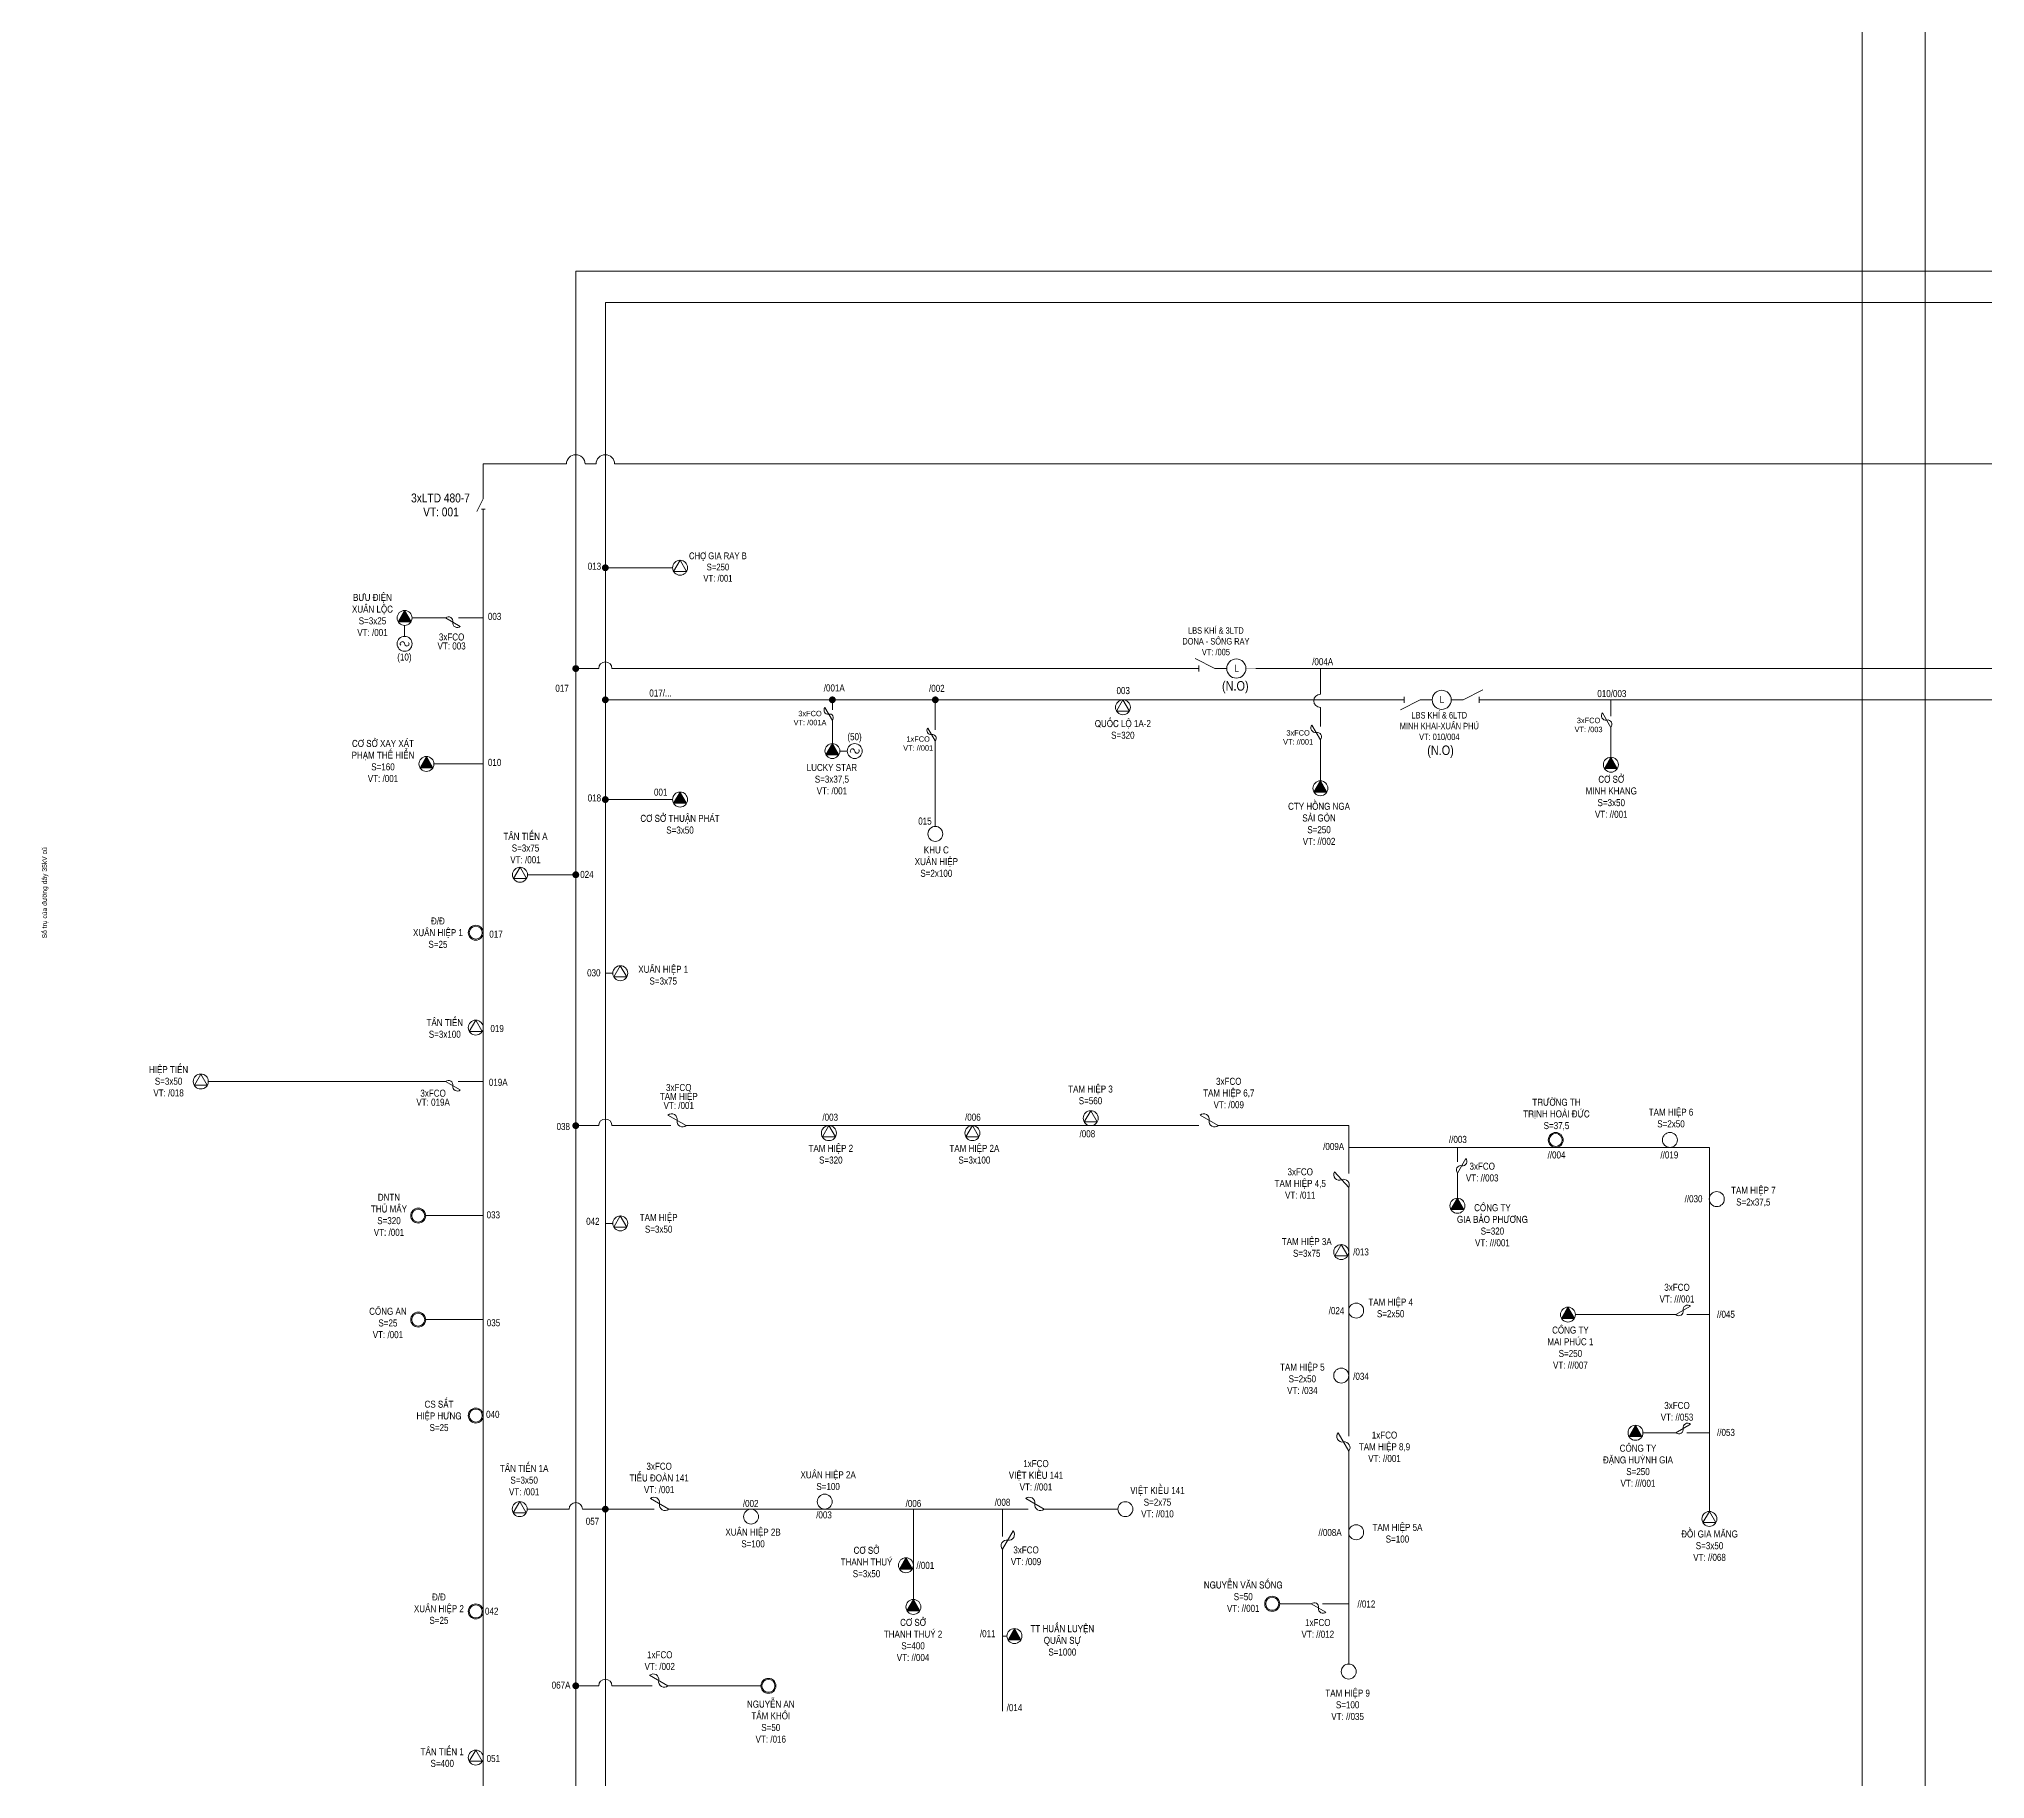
# Model space of a CAD drawing. Header units: inches. Extents: x 3694 to 9715, y -885 to 919.
# Drawn here: x 6158 to 6742, y 3 to 526 of the extents above; entities that cross this region are included whole.
import ezdxf
from ezdxf.enums import TextEntityAlignment as Align

# ---------------------------------------------------------------- set-up
doc = ezdxf.new("R2010")
doc.units = ezdxf.units.IN
doc.header["$LTSCALE"] = 0.2
doc.header["$MEASUREMENT"] = 0
doc.layers.get('0').update_dxf_attribs({"lineweight": 5})
for name, color, linetype, lineweight in [('Day 22kV', 1, 'Continuous', 13), ('Khung', 7, 'Continuous', 13), ('TBA', 5, 'Continuous', 9), ('Text', 7, 'Continuous', 9), ('Thiet bi', 3, 'Continuous', 9), ('Tuyen 475', 6, 'Continuous', 13), ('Tuyen 477', 5, 'Continuous', 13), ('Tuyen 480', 1, 'Continuous', 13)]:
    doc.layers.add(name, color=color, linetype=linetype, lineweight=lineweight)
doc.styles.add('V-H-C', font='VHELVCN_0.TTF')
doc.styles.add('V-H-C-B', font='VHELVCB_0.TTF')

# ---------------------------------------------------------------- blocks, each defined once
blk = doc.blocks.new('TBA 3P')
at = {"color": 0}
blk.add_lwpolyline([(0, 1.6, 0, 1.39, 0), (0, 0.4, 0, 0, 0)], format="xyseb", dxfattribs=at)
blk.add_lwpolyline([(-0.69, 0.4), (0.69, 0.4), (0, 1.6)], close=True, dxfattribs=at)
blk.add_circle((0, 0.8), 0.8, dxfattribs=at)
blk = doc.blocks.new('FCO')
at = {"color": 0}
blk.add_lwpolyline([(0, 0, 0.707499), (0.8, 0.8, -0.707499), (1.6, 1.6, -5.301682)], format="xyb", dxfattribs=at)
blk.add_lwpolyline([(0, 0), (1.6, 1.6)], dxfattribs=at)
blk = doc.blocks.new('ALTD')
at = {"color": 0}
for points in [[(3.38, 1.08), (1.27, 0), (0, 0)], [(2.99, 0.31), (2.99, -0.31)], [(2.99, 0), (4.73, 0)]]:
    blk.add_lwpolyline(points, dxfattribs=at)
blk = doc.blocks.new('TBA 1P')
at = {"color": 0}
blk.add_circle((0, 0.8), 0.8, dxfattribs=at)

msp = doc.modelspace()

# ---------------------------------------------------------------- linework, layer by layer
at = {"layer": 'Day 22kV'}
msp.add_line((6447.08, 46.35), (6448.42, 46.35), dxfattribs=at)
for points in [[(6267.43, 350.03), (6267.43, 346.76), (6267.43, 346.76)], [(6523.14, 337.08), (6855.18, 337.08), (6855.18, 289.86), (6855.18, 289.86)], [(6844.05, 327.68), (6595.2, 327.68)], [(6629.86, 327.68), (6629.86, 322.74)], [(6629.86, 319.41), (6629.86, 310.44)], [(6542.6, 315.69), (6542.6, 303.34)]]:
    msp.add_lwpolyline(points, dxfattribs=at)
msp.add_lwpolyline([(6542.6, 337.08), (6542.6, 329.38, 1), (6542.6, 325.38), (6542.6, 319.64)], format="xyb", dxfattribs=at)
at = {"layer": 'Khung'}
for points in [[(3694.32, 918.53), (3694.32, -841.47), (6724.32, -841.47), (6724.32, 918.53)], [(3713.26, 899.59), (3713.26, -822.54), (6705.39, -822.54), (6705.39, 899.59)]]:
    msp.add_lwpolyline(points, close=True, dxfattribs=at)
at = {"layer": 'TBA'}
for points in [[(6350.2, 369.6), (6348.26, 366.23), (6352.15, 366.23)], [(6483.27, 327.68), (6481.32, 324.31), (6485.21, 324.31)], [(6332.24, 247.78), (6330.29, 244.41), (6334.18, 244.41)], [(6332.24, 172.6), (6330.29, 169.23), (6334.18, 169.23)], [(6302.01, 86.74), (6300.06, 83.36), (6303.96, 83.36)]]:
    msp.add_lwpolyline(points, close=True, dxfattribs=at)
at = {"layer": 'TBA', "color": 6}
for points in [[(6302.1, 277.36), (6300.15, 273.99), (6304.04, 273.99)], [(6394.91, 199.72), (6392.97, 196.35), (6396.86, 196.35)], [(6438.03, 199.72), (6436.08, 196.35), (6439.98, 196.35)], [(6473.57, 204.21), (6471.62, 200.84), (6475.52, 200.84)], [(6548.84, 163.98), (6546.9, 160.61), (6550.79, 160.61)], [(6659.45, 83.81), (6657.5, 80.44), (6661.39, 80.44)]]:
    msp.add_lwpolyline(points, close=True, dxfattribs=at)
at = {"layer": 'TBA', "color": 1}
for points, elevation in [([(6288.81, 231.41), (6286.86, 228.04), (6290.76, 228.04)], -0.09), ([(6288.81, 12.09), (6286.86, 8.72), (6290.76, 8.72)], -0.19)]:
    msp.add_lwpolyline(points, close=True, dxfattribs=dict(at, elevation=elevation))
msp.add_lwpolyline([(6206.19, 215.24), (6204.25, 211.87), (6208.14, 211.87)], close=True, dxfattribs=at)
at = {"layer": 'TBA', "ltscale": 2}
for centre in [(6350.2, 367.36), (6483.27, 325.43), (6332.24, 245.53), (6332.24, 170.36), (6302.01, 84.49)]:
    msp.add_circle(centre, 2.25, dxfattribs=at)
at = {"layer": 'TBA', "color": 6, "ltscale": 2}
for centre in [(6302.1, 275.11), (6394.91, 197.47), (6438.03, 197.47), (6473.57, 201.97), (6548.84, 161.74), (6659.45, 81.56)]:
    msp.add_circle(centre, 2.25, dxfattribs=at)
at = {"layer": 'TBA', "color": 1}
for centre, radius in [((6288.81, 257.71, -0.09), 2.25), ((6288.81, 257.71, -0.09), 1.95), ((6271.52, 172.68, -0.08), 2.25), ((6271.52, 172.68, -0.08), 1.95), ((6271.52, 141.43, -0.05), 2.25), ((6271.52, 141.43, -0.05), 1.95), ((6288.81, 112.61, -0.15), 2.25), ((6288.81, 112.61, -0.15), 1.95), ((6288.81, 53.76, -0.17), 2.25), ((6288.81, 53.76, -0.17), 1.95)]:
    msp.add_circle(centre, radius, dxfattribs=at)
at = {"layer": 'TBA', "color": 1, "ltscale": 2}
for centre in [(6288.81, 229.17, -0.09), (6206.19, 212.99), (6288.81, 9.84, -0.19)]:
    msp.add_circle(centre, 2.25, dxfattribs=at)
at = {"layer": 'TBA', "color": 6}
for centre, radius in [((6613.3, 195.43), 2.25), ((6613.3, 195.43), 1.95), ((6528.11, 56.05), 2.25), ((6528.11, 56.05), 1.95), ((6376.74, 31.4), 2.25), ((6376.74, 31.4), 1.95)]:
    msp.add_circle(centre, radius, dxfattribs=at)
at = {"layer": 'Thiet bi', "color": 5}
msp.add_line((6400.43, 312.3), (6398.2, 312.3), dxfattribs=at)
at = {"layer": 'Thiet bi', "elevation": -1}
for points in [[(6511.52, 337.08, 0.1, 0.1, 0), (6514.46, 337.08, 0.5, 0.5, 0)], [(6520.2, 337.08, 0.1, 0.1, 0), (6523.14, 337.08, 0.5, 0.5, 0)]]:
    msp.add_lwpolyline(points, format="xyseb", dxfattribs=at)
at = {"layer": 'Thiet bi'}
for points in [[(6573.23, 327.68, 0.1, 0.1, 0), (6576.17, 327.68, 0.5, 0.5, 0)], [(6581.92, 327.68, 0.1, 0.1, 0), (6584.86, 327.68, 0.5, 0.5, 0)]]:
    msp.add_lwpolyline(points, format="xyseb", dxfattribs=at)
at = {"layer": 'Thiet bi', "lineweight": 20, "ltscale": 10}
for centre in [(6517.33, 337.08), (6579.04, 327.68, 1)]:
    msp.add_circle(centre, 2.87, dxfattribs=at)
at = {"layer": 'Thiet bi', "color": 1}
for centre, start, end in [((6266.77, 344.51), 360, 218.66212), ((6268.1, 344.51), 180, 38.66212)]:
    msp.add_arc(centre, 0.669, start, end, dxfattribs=at)
at = {"layer": 'Thiet bi', "color": 5}
for centre, start, end in [((6402.01, 312.3), 360, 218.66212), ((6403.35, 312.3), 180, 38.66212)]:
    msp.add_arc(centre, 0.669, start, end, dxfattribs=at)
at = {"layer": 'Tuyen 475'}
msp.add_line((6551.09, 106.46), (6551.09, 124.63), dxfattribs=at)
at = {"layer": 'Tuyen 475', "elevation": -0.64}
msp.add_lwpolyline([(6318.86, -99.75), (6318.86, 456.49), (6823.01, 456.49)], dxfattribs=at)
at = {"layer": 'Tuyen 475', "const_width": 1.01}
for points in [[(6318.86, 337.6, 1), (6318.86, 336.55, 1), (6318.86, 337.6, 2.414214)], [(6318.86, 275.64, 1), (6318.86, 274.59, 1), (6318.86, 275.64, 2.414214)], [(6318.86, 200.24, 1), (6318.86, 199.2, 1), (6318.86, 200.24, 2.414214)], [(6318.86, 31.92, 1), (6318.86, 30.88, 1), (6318.86, 31.92, 2.414214)]]:
    msp.add_lwpolyline(points, format="xyb", dxfattribs=at)
at = {"layer": 'Tuyen 475'}
for points in [[(6501.18, 337.08), (6329.74, 337.08, 1), (6325.74, 337.08), (6318.86, 337.08)], [(6347.4, 199.72), (6329.74, 199.72, 1), (6325.74, 199.72), (6318.86, 199.72)], [(6341.77, 31.4), (6329.74, 31.4, 1), (6325.74, 31.4), (6318.86, 31.4)]]:
    msp.add_lwpolyline(points, format="xyb", dxfattribs=at)
for points in [[(6318.86, 275.11), (6304.34, 275.11)], [(6352.05, 199.72), (6432.01, 199.72)], [(6432.01, 199.72), (6506.1, 199.72)], [(6511.92, 199.72), (6551.09, 199.72), (6551.09, 185.33)], [(6511.92, 199.72), (6520.46, 199.72)], [(6551.09, 193.18), (6659.45, 193.18), (6659.45, 83.81)], [(6583.76, 188.82), (6583.76, 193.18)], [(6583.76, 177.9), (6583.76, 185.49)], [(6551.09, 181.13), (6551.09, 124.63)], [(6619.21, 142.94), (6649.39, 142.94)], [(6652.72, 142.94), (6659.45, 142.94)], [(6639.5, 107.44), (6649.39, 107.44)], [(6652.72, 107.44), (6659.45, 107.44)], [(6551.09, 101.92), (6551.09, 37.95)], [(6530.36, 56.05), (6539.84, 56.05)], [(6543.18, 56.05), (6551.09, 56.05)], [(6346.53, 31.4), (6374.5, 31.4), (6374.5, 31.4)]]:
    msp.add_lwpolyline(points, dxfattribs=at)
at = {"layer": 'Tuyen 477'}
for p, q in [((6347.95, 367.36), (6327.74, 367.36)), ((6562.89, 327.68), (6327.74, 327.68)), ((6426.89, 315.33), (6426.89, 289.64)), ((6347.95, 297.72), (6327.74, 297.72)), ((6327.74, 245.53), (6329.99, 245.53)), ((6327.74, 170.36), (6329.99, 170.36))]:
    msp.add_line(p, q, dxfattribs=at)
for points in [[(6823.01, 447.09), (6327.74, 447.09), (6327.74, -144.43)], [(6395.95, 327.68), (6395.95, 324.63)], [(6426.89, 327.68), (6426.89, 318.62)], [(6395.95, 321.48), (6395.95, 314.55)], [(6342.46, 84.49), (6327.74, 84.49)], [(6346.77, 84.49), (6454.79, 84.49)], [(6420.3, 84.49), (6420.3, 57.35)], [(6447.08, 84.49), (6447.08, 76.28)], [(6459.56, 84.49), (6481.73, 84.49), (6481.73, 84.49)], [(6447.08, 72.42), (6447.08, 23.75)]]:
    msp.add_lwpolyline(points, dxfattribs=at)
at = {"layer": 'Tuyen 477', "const_width": 1.01}
for points in [[(6327.74, 367.88, 1), (6327.74, 366.83, 1), (6327.74, 367.88, 2.414214)], [(6327.74, 328.2, 1), (6327.74, 327.16, 1), (6327.74, 328.2, 2.414214)], [(6395.95, 328.2, 1), (6395.95, 327.16, 1), (6395.95, 328.2, 2.414214)], [(6426.89, 328.2, 1), (6426.89, 327.16, 1), (6426.89, 328.2, 2.414214)], [(6327.74, 298.24, 1), (6327.74, 297.19, 1), (6327.74, 298.24, 2.414214)], [(6327.74, 85.01, 1), (6327.74, 83.97, 1), (6327.74, 85.01, 2.414214)]]:
    msp.add_lwpolyline(points, format="xyb", dxfattribs=at)
at = {"layer": 'Tuyen 477'}
msp.add_lwpolyline([(6327.74, 84.49), (6320.86, 84.49, 1), (6316.86, 84.49), (6304.26, 84.49)], format="xyb", dxfattribs=at)
at = {"layer": 'Tuyen 480'}
for p, q in [((6291.06, 381.85), (6291.06, -119.54, -0.31)), ((6269.68, 352.28), (6279.73, 352.28, -0.05)), ((6283.6, 352.28, -0.06), (6291.06, 352.28, -0.08)), ((6276.24, 308.4, -0.06), (6291.06, 308.4, -0.08)), ((6273.77, 172.68, -0.08), (6291.06, 172.68, -0.16)), ((6273.77, 141.43, -0.1), (6291.06, 141.43, -0.18))]:
    msp.add_line(p, q, dxfattribs=at)
at = {"layer": 'Tuyen 480', "ltscale": 50}
for points in [[(7054.94, 517.12), (7054.94, 459.29, 1), (7054.94, 453.69), (7054.94, 449.89, 1), (7054.94, 444.29), (7054.94, 426.77, 1), (7054.94, 421.17), (7054.94, 417.37, 1), (7054.94, 411.77), (7054.94, 398.54), (6857.98, 398.54, 1), (6852.38, 398.54), (6846.85, 398.54, 1), (6841.25, 398.54), (6368.41, 398.54)], [(6368.41, 398.54), (6330.54, 398.54, 1), (6324.94, 398.54), (6321.66, 398.54, 1), (6316.06, 398.54), (6291.06, 398.54), (6291.06, 390.35)]]:
    msp.add_lwpolyline(points, format="xyb", dxfattribs=at)
at = {"layer": 'Tuyen 480'}
for points in [[(6279.73, 212.99), (6208.44, 212.99)], [(6291.06, 212.99), (6283.52, 212.99)]]:
    msp.add_lwpolyline(points, dxfattribs=at)

# ---------------------------------------------------------------- block references
at = {"layer": 'Day 22kV', "xscale": -2.809729812779551, "yscale": 2.809729812779551, "zscale": 2.809729812779032}
msp.add_blockref('ALTD', (6514.46, 337.08), dxfattribs=at)
at = {"layer": 'TBA', "color": 1, "xscale": 2.809729812779551, "yscale": 2.809729812779551, "zscale": 2.809729812779032}
for p in [(6267.43, 350.03), (6274, 306.15, -0.06)]:
    msp.add_blockref('TBA 3P', p, dxfattribs=at)
at = {"layer": 'TBA', "xscale": 2.809729812779551, "yscale": 2.809729812779551, "zscale": 2.809729812779032}
for name, p in [('TBA 3P', (6395.95, 310.05)), ('TBA 3P', (6629.86, 305.94)), ('TBA 3P', (6542.6, 298.84)), ('TBA 3P', (6350.2, 295.47)), ('TBA 1P', (6426.89, 285.15)), ('TBA 3P', (6418.05, 65.38)), ('TBA 3P', (6420.3, 52.86)), ('TBA 3P', (6450.67, 44.1))]:
    msp.add_blockref(name, p, dxfattribs=at)
at = {"layer": 'TBA', "color": 6, "yscale": 2.809729812779551, "zscale": 2.809729812779032}
for p, xscale, rotation in [((6649.84, 195.43), 2.809729812778642, 90), ((6663.94, 177.65), 2.809729812778642, 90), ((6551.09, 77.54), 2.809729812779551, 270), ((6548.84, 35.7), 2.809729812779551, 270)]:
    msp.add_blockref('TBA 1P', p, dxfattribs=dict(at, xscale=xscale, rotation=rotation))
at = {"layer": 'TBA', "color": 6}
for name, p, xscale, yscale, zscale in [('TBA 3P', (6583.76, 173.4), 2.810572731723369, 2.810572731723369, 2.810572731722865), ('TBA 1P', (6553.34, 141.91), 2.809729812779551, 2.809729812779551, 2.809729812779032), ('TBA 3P', (6616.96, 140.69), 2.810572731723369, 2.810572731723369, 2.810572731722865), ('TBA 1P', (6548.84, 122.38), 2.809729812779551, 2.809729812779551, 2.809729812779032), ('TBA 3P', (6637.26, 105.19), 2.810572731723369, 2.810572731723369, 2.810572731722865)]:
    msp.add_blockref(name, p, dxfattribs=dict(at, xscale=xscale, yscale=yscale, zscale=zscale))
at = {"layer": 'TBA', "xscale": 2.809729812779096, "yscale": 2.809729812779551, "zscale": 2.809729812779032, "rotation": 90}
for p in [(6395.91, 86.74), (6373.76, 82.24), (6486.23, 84.49)]:
    msp.add_blockref('TBA 1P', p, dxfattribs=at)
at = {"layer": 'Thiet bi', "color": 1}
for name, p, xscale, yscale, zscale, rotation in [('ALTD', (6291.06, 390.35), -1.798227080179004, 1.798227080179004, 1.798227080178581, 90), ('FCO', (6279.73, 352.28, -0.05), -2.247783850223172, 2.247783850223641, 2.247783850223226, 194.9999999999955), ('FCO', (6279.73, 212.99), -2.247783850223172, 2.247783850223641, 2.247783850223226, 194.9999999999955)]:
    msp.add_blockref(name, p, dxfattribs=dict(at, xscale=xscale, yscale=yscale, zscale=zscale, rotation=rotation))
at = {"layer": 'Thiet bi', "color": 1, "xscale": 2.809729812779551, "yscale": 2.809729812778642, "zscale": 2.809729812779032}
msp.add_blockref('TBA 1P', (6267.43, 342.26), dxfattribs=at)
at = {"layer": 'Thiet bi'}
for name, p, xscale, yscale, zscale, rotation in [('ALTD', (6576.17, 327.68), 2.809729812779551, 2.809729812779551, 2.809729812779032, 180), ('FCO', (6629.87, 319.41), 2.247783850223055, 2.247783850223641, 2.247783850223226, 75.00000000001572), ('FCO', (6542.6, 315.69), 2.247783850223055, 2.247783850223641, 2.247783850223226, 75.00000000001572)]:
    msp.add_blockref(name, p, dxfattribs=dict(at, xscale=xscale, yscale=yscale, zscale=zscale, rotation=rotation))
at = {"layer": 'Thiet bi', "xscale": 2.809729812779551, "yscale": 2.809729812779551, "zscale": 2.809729812779032}
msp.add_blockref('ALTD', (6581.92, 327.68), dxfattribs=at)
at = {"layer": 'Thiet bi', "color": 5}
for p, xscale, yscale, zscale, rotation in [((6395.95, 321.48), 1.966810868945216, 1.966810868945686, 1.966810868945322, 75.00000000003662), ((6426.89, 315.33), 1.966810868945216, 1.966810868945686, 1.966810868945322, 75.00000000003662), ((6346.77, 84.49), -2.809729812778733, 2.809729812779551, 2.809729812779032, 15.00000000001354), ((6459.56, 84.49), -2.809729812778733, 2.809729812779551, 2.809729812779032, 15.00000000001354), ((6447.08, 72.42), -2.809729812779172, 2.809729812779096, 2.809729812779032, 285.0000000000112)]:
    msp.add_blockref('FCO', p, dxfattribs=dict(at, xscale=xscale, yscale=yscale, zscale=zscale, rotation=rotation))
at = {"layer": 'Thiet bi', "color": 5, "xscale": 2.809729812779551, "yscale": 2.809729812778642, "zscale": 2.809729812779032}
msp.add_blockref('TBA 1P', (6402.68, 310.05), dxfattribs=at)
at = {"layer": 'Thiet bi', "color": 6}
for p, xscale, yscale, zscale, rotation in [((6352.05, 199.72), -2.809729812778733, 2.809729812779551, 2.809729812779032, 15.00000000001354), ((6511.92, 199.72), -2.809729812778733, 2.809729812778642, 2.809729812779032, 15.00000000001354), ((6583.76, 185.49), -2.248458185378344, 2.248458185378695, 2.248458185378293, 285.0000000000063), ((6551.09, 181.13), 2.809729812779107, 2.809729812778642, 2.809729812779032, 87.5035665160289), ((6649.39, 142.94), 2.248458185378344, 2.248458185378695, 2.248458185378293, 344.9999999999937), ((6551.09, 101.92), 2.809729812778497, 2.809729812779551, 2.809729812779032, 75.00000000000436), ((6649.39, 107.44), 2.248458185378344, 2.248458185378695, 2.248458185378293, 344.9999999999937), ((6539.84, 56.05), -2.248458185378344, 2.248458185378695, 2.248458185378293, 195.0000000000063), ((6346.53, 31.4), -2.809729812778733, 2.809729812779551, 2.809729812779032, 15.00000000001354)]:
    msp.add_blockref('FCO', p, dxfattribs=dict(at, xscale=xscale, yscale=yscale, zscale=zscale, rotation=rotation))

# ---------------------------------------------------------------- texts
at = {"layer": 'Text', "style": 'V-H-C-B'}
for s, height, p in [('3xLTD 480-7', 2.6664, (6269.38, 387)), ('VT: 001', 2.666, (6273, 382.8))]:
    msp.add_text(s, height=height, dxfattribs=at).set_placement(p)
at = {"layer": 'Text', "color": 1, "style": 'V-H-C-B'}
for p in [(6517.02, 330.45), (6578.68, 311.1)]:
    msp.add_text('(N.O)', height=2.851, dxfattribs=at).set_placement(p, align=Align.CENTER)
at = {"layer": 'Text', "attachment_point": 5, "style": 'V-H-C'}
for s, insert, char_height, width in [('013', (6324.46, 367.81), 2.107, 7.0464), ('CHÔÏ GIA RAY B\\PS=250\\PVT: /001', (6361.57, 367.56), 2.023, 27.0534), ('BÖU ÑIEÄN\\PXUAÂN LOÄC\\PS=3x25\\PVT: /001', (6257.77, 353.16), 2.107, 28.1807), ('003', (6294.47, 352.73), 2.107, 28.1807), ('LBS KHÍ & 3LTD\\PDONA - SOÂNG RAY\\PVT: /005', (6511.19, 345.25), 1.944, 21.8967), ('(10)', (6267.37, 340.22), 2.107, 28.1807), ('/004A', (6543.27, 339.13), 2.107, 7.0464), ('017', (6314.74, 331.14), 2.107, 7.0464), ('017/...', (6344.32, 329.7), 2.107, 10.7596), ('/001A', (6396.52, 331.24), 2.107, 7.0464), ('/002', (6427.34, 331.11), 2.107, 7.0464), ('003', (6483.34, 330.44), 2.107, 7.0464), ('010/003', (6630.16, 329.54), 2.107, 7.0464), ('3xFCO\\PVT: /001A', (6389.24, 322.19), 1.62, 17.7993), ('QUOÁC LOÄ 1A-2\\PS=320', (6483.23, 318.78), 2.1073, 18.2472), ('LBS KHÍ & 6LTD\\PMINH KHAI-XUAÂN PHUÙ\\PVT: 010/004', (6578.31, 319.78), 1.944, 27.3648), ('3xFCO\\PVT: /003', (6623.16, 320.12), 1.62, 17.7993), ('CÔ SÔÛ XAY XAÙT\\PPHAÏM THEÁ HIEÅN\\PS=160\\PVT: /001', (6260.93, 309.28, -0.06), 2.1073, 28.1807), ('(50)', (6402.62, 316.28, 1), 2.107, 28.1807), ('1xFCO\\PVT: //001', (6421.73, 314.53), 1.62, 17.7993), ('3xFCO\\PVT: //001', (6535.89, 316.39), 1.62, 17.7993), ('010', (6294.47, 308.86), 2.107, 28.1807), ('LUCKY STAR\\PS=3x37,5\\PVT: /001', (6395.81, 303.82), 2.107, 28.1807), ('CÔ SÔÛ\\PMINH KHANG\\PS=3x50\\PVT: //001', (6629.98, 298.53), 2.107, 28.1807), ('018', (6324.46, 298.17), 2.107, 7.0464), ('CÔ SÔÛ THUAÄN PHAÙT\\PS=3x50', (6350.18, 290.29), 2.1073, 28.1807), ('CTY HOÀNG NGA\\PSAØI GOØN\\PS=250\\PVT: //002', (6542.18, 290.4), 2.1073, 28.1807), ('TAÂN TIEÁN A\\PS=3x75\\PVT: /001', (6303.75, 283.13), 2.1073, 28.1807), ('015', (6423.77, 291.23), 2.107, 7.0464), ('KHU C\\PXUAÂN HIEÄP\\PS=2x100', (6427.19, 279.05), 2.1073, 28.1807), ('024', (6322.2, 275.2), 2.107, 7.0464), ('Ñ/Ñ\\PXUAÂN HIEÄP 1\\PS=25', (6277.44, 257.7, -0.09), 2.1073, 17.8164), ('017', (6294.9, 257.25), 2.107, 28.1807), ('{\\fVNI-Helve-Condense|b0|i0|c0|p2;030}', (6324.28, 245.63), 2.1073, 7.0464), ('XUAÂN HIEÄP 1\\PS=3x75', (6345.14, 244.93), 2.1073, 28.1807), ('TAÂN TIEÁN\\PS=3x100', (6279.5, 228.93, -0.09), 2.107, 28.1807), ('019', (6295.23, 228.9), 2.107, 28.1807), ('HIEÄP TIEÁN\\PS=3x50\\PVT: /018', (6196.51, 213.06), 2.1073, 28.1807), ('019A', (6295.56, 212.74), 2.107, 28.1807), ('TAM HIEÄP 3\\PS=560', (6473.51, 208.96), 2.1073, 28.1807), ('3xFCO\\PTAM HIEÄP 6,7\\PVT: /009', (6515.06, 209.52), 2.1073, 50.3), ('TRÖÔØNG TH\\PTRÒNH HOAØI ÑÖÙC\\PS=37,5', (6613.52, 203.06), 2.1073, 28.1807), ('TAM HIEÄP 6\\PS=2x50', (6647.93, 202.01), 2.1073, 28.1807), ('{\\fVNI-Helve-Condense|b0|i0|c0|p2;038}', (6315.1, 199.47), 2.1073, 7.0464), ('/003', (6395.31, 202.25), 2.107, 28.1807), ('/006', (6438.17, 202.25), 2.107, 28.1807), ('TAM HIEÄP 2\\PS=320', (6395.5, 191.13), 2.1073, 28.1807), ('TAM HIEÄP 2A\\PS=3x100', (6438.62, 191.13), 2.1073, 28.1807), ('/008', (6472.56, 197.27), 2.107, 28.1807), ('/009A', (6546.57, 193.45), 2.107, 28.1807), ('//003', (6583.9, 195.58), 2.107, 28.1807), ('3xFCO\\PVT: //003', (6591.21, 185.76), 2.108, 28.1891), ('//004', (6613.54, 190.91), 2.107, 28.1807), ('//019', (6647.44, 190.91), 2.107, 28.1807), ('3xFCO\\PTAM HIEÄP 4,5\\PVT: /011', (6536.53, 182.33), 2.1073, 50.3), ('TAM HIEÄP 7\\PS=2x37,5', (6672.66, 178.34), 2.1073, 28.1807), ('DNTN\\PTHUÛ MAÂY\\PS=320\\PVT: /001', (6262.73, 172.92, -0.08), 2.107, 28.1807), ('COÂNG TY\\PGIA BAÛO PHÖÔNG\\PS=320\\PVT: ///001', (6594.28, 169.79), 2.1073, 28.1807), ('//030', (6654.71, 177.73), 2.107, 28.1807), ('033', (6294.08, 172.9), 2.107, 28.1807), ('{\\fVNI-Helve-Condense|b0|i0|c0|p2;042}', (6323.99, 170.96), 2.1073, 7.0464), ('TAM HIEÄP\\PS=3x50', (6343.75, 170.36), 2.107, 28.1807), ('TAM HIEÄP 3A\\PS=3x75', (6538.48, 163.12), 2.1073, 28.1807), ('/013', (6554.79, 161.77), 2.107, 28.1807), ('3xFCO\\PVT: ///001', (6649.74, 149.38), 2.108, 28.1891), ('TAM HIEÄP 4\\PS=2x50', (6563.7, 144.95), 2.1073, 50.3), ('COÂNG AN\\PS=25\\PVT: /001', (6262.41, 140.42, -0.05), 2.107, 28.1807), ('035', (6294.13, 140.48), 2.107, 28.1807), ('/024', (6547.43, 144.11), 2.107, 28.1807), ('//045', (6664.44, 143.03), 2.107, 28.1807), ('COÂNG TY\\PMAI PHUÙC 1\\PS=250\\PVT: ///007', (6617.71, 133.02), 2.1073, 28.1807), ('TAM HIEÄP 5\\PS=2x50\\PVT: /034', (6537.16, 123.64), 2.1073, 50.3), ('/034', (6554.79, 124.39), 2.107, 28.1807), ('CS SAÉT\\PHIEÄP HÖNG\\PS=25', (6277.77, 112.5, -0.15), 2.107, 28.1807), ('040', (6293.93, 112.96), 2.107, 28.1807), ('3xFCO\\PVT: //053', (6649.74, 113.88), 2.108, 28.1891), ('1xFCO\\PTAM HIEÄP 8,9\\PVT: //001', (6561.85, 103.22), 2.1073, 50.3), ('//053', (6664.44, 107.53), 2.107, 28.1807), ('COÂNG TY\\PÑAËNG HUYØNH GIA\\PS=250\\PVT: ///001', (6638.01, 97.52), 2.1073, 28.1807), ('TAÂN TIEÁN 1A\\PS=3x50\\PVT: /001', (6303.35, 93.2), 2.1073, 28.1807), ('3xFCO\\PTIEÅU ÑOAØN 141\\PVT: /001', (6343.91, 93.85), 2.1073, 28.1807), ('XUAÂN HIEÄP 2A\\PS=100', (6394.68, 93.04), 2.1073, 28.1807), ('1xFCO\\PVIEÄT KIEÀU 141\\PVT: //001', (6457.13, 94.65), 2.1073, 28.1807), ('VIEÄT KIEÀU 141\\PS=2x75\\PVT: //010', (6493.63, 86.57), 2.1073, 28.1807), ('{\\fVNI-Helve-Condense|b0|i0|c0|p2;057}', (6323.88, 80.84), 2.1073, 7.0464), ('/002', (6371.41, 86.19), 2.107, 7.0464), ('/003', (6393.44, 82.75), 2.107, 7.0464), ('/006', (6420.31, 86.19), 2.107, 7.0464), ('/008', (6447.08, 86.53), 2.107, 7.0464), ('XUAÂN HIEÄP 2B\\PS=100', (6372.12, 75.82), 2.1073, 28.1807), ('//008A', (6545.49, 77.46), 2.107, 50.3), ('TAM HIEÄP 5A\\PS=100', (6565.74, 77.25), 2.1073, 50.3), ('ÑOÀI GIA MAÊNG\\PS=3x50\\PVT: //068', (6659.51, 73.5), 2.1073, 28.1807), ('CÔ SÔÛ\\PTHANH THUYÙ\\PS=3x50', (6406.22, 68.6), 2.1073, 28.1807), ('3xFCO\\PVT: /009', (6454.15, 70.47), 2.107, 28.1807), ('//001', (6423.88, 67.58), 2.107, 7.0464), ('Ñ/Ñ\\PXUAÂN HIEÄP 2\\PS=25', (6277.73, 54.57, -0.17), 2.1073, 28.1807), ('NGUYEÃN VAÊN SOÁNG\\PS=50\\PVT: //001', (6519.41, 58.18), 2.1073, 50.3), ('042', (6293.59, 53.82), 2.107, 28.1807), ('//012', (6556.4, 55.97), 2.107, 50.3), ('CÔ SÔÛ\\PTHANH THUYÙ 2\\PS=400\\PVT: //004', (6420.2, 45.17), 2.1073, 28.1807), ('/011', (6442.63, 47.06), 2.107, 7.0464), ('TT HUAÁN LUYEÄN\\PQUAÂN SÖÏ\\PS=1000', (6465.05, 45.05), 2.1073, 28.1807), ('1xFCO\\PVT: //012', (6541.81, 48.64), 2.107, 50.3), ('1xFCO\\PVT: /002', (6344.1, 38.97), 2.107, 28.1807), ('067A', (6314.44, 31.6), 2.107, 7.0464), ('TAM HIEÄP 9\\PS=100\\PVT: //035', (6550.77, 25.69), 2.1073, 50.3), ('NGUYEÃN AN\\PTAÂM KHOÂI\\PS=50\\PVT: /016', (6377.45, 20.62), 2.107, 28.1807), ('/014', (6450.68, 24.83), 2.107, 7.0464), ('TAÂN TIEÁN 1\\PS=400', (6278.74, 9.84, -0.19), 2.1073, 28.1807), ('051', (6294.08, 9.56), 2.107, 28.1807)]:
    msp.add_mtext(s, dxfattribs=dict(at, insert=insert, char_height=char_height, width=width))
at = {"layer": 'Text', "char_height": 2.107, "width": 28.1807, "attachment_point": 5, "line_spacing_factor": 0.768757, "style": 'V-H-C'}
for s, insert in [('3xFCO\\PVT: 003', (6281.55, 345.2, -0.05)), ('3xFCO\\PVT: 019A', (6275.99, 208.11)), ('3xFCO\\PTAM HIEÄP\\PVT: /001', (6349.8, 208.48))]:
    msp.add_mtext(s, dxfattribs=dict(at, insert=insert))
at = {"layer": 'Text', "attachment_point": 5, "style": 'V-H-C'}
for s, insert, char_height, width, rotation in [('001', (6344.37, 299.93), 2.107, 7.0464, 0.0086), ('Soá truï cuûa ñöôøng daây 35kV cuõ', (6159.45, 269.68), 1.4751, 26.5281, 89.99984)]:
    msp.add_mtext(s, dxfattribs=dict(at, insert=insert, char_height=char_height, width=width, rotation=rotation))
at = {"layer": 'Thiet bi', "char_height": 2.11, "width": 28.1807, "attachment_point": 5, "style": 'V-H-C'}
for insert in [(6517.39, 337.18, -1), (6579.1, 327.78)]:
    msp.add_mtext('L', dxfattribs=dict(at, insert=insert))

doc.saveas('drawing.dxf')
